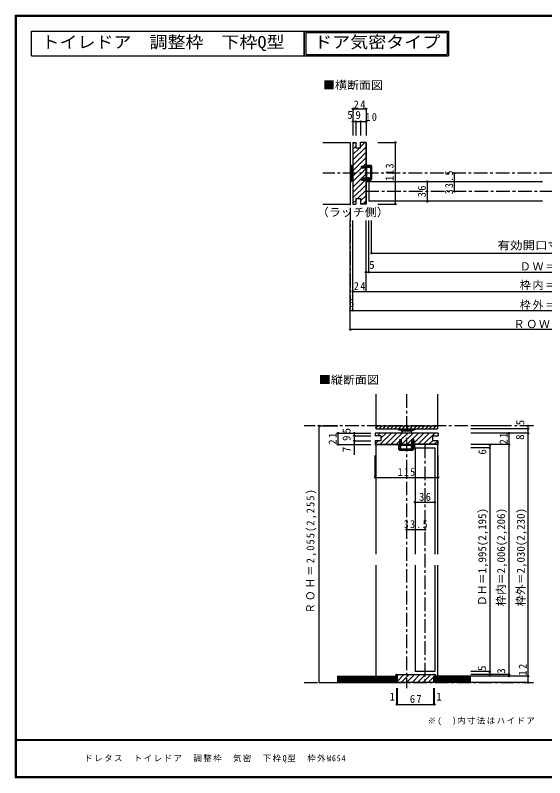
# Model space of a CAD drawing. Units: millimetres at full size, sheet at 1:5. Extents: x -973 to 977, y -718 to 696.
# Drawn here: x -973 to -3, y -701 to 696 of the extents above; entities that cross this region are included whole.
import ezdxf
from ezdxf.enums import TextEntityAlignment as Align

# ---------------------------------------------------------------- set-up
doc = ezdxf.new("R2010")
doc.units = ezdxf.units.MM
doc.header["$LTSCALE"] = 5
doc.header["$PDMODE"] = 32
doc.header["$PDSIZE"] = 2.5
doc.linetypes.add('CHAIN1', pattern=[8, 5, -1, 1, -1])
doc.linetypes.add('DASHED1', pattern=[1.8, 1.2, -0.6])
for name, color, linetype in [('0-0_補助線', 4, 'Continuous'), ('0-1_通り芯', 4, 'CHAIN1'), ('0-3_仕上げ', 7, 'Continuous'), ('0-4_枠', 3, 'Continuous'), ('0-6_扉', 6, 'Continuous'), ('0-7_金物', 7, 'Continuous'), ('0-8_戸当', 7, 'Continuous'), ('0-A_文字', 3, 'Continuous'), ('0-B_寸法', 7, 'Continuous'), ('0-C_ハッチ', 4, 'Continuous'), ('F-1_枠', 6, 'Continuous'), ('F-A_文字', 7, 'Continuous')]:
    doc.layers.add(name, color=color, linetype=linetype)
doc.styles.add('ＭＳ ゴシック', font='')
doc.styles.get('ＭＳ ゴシック').set_extended_font_data('MS Gothic')

msp = doc.modelspace()

# ---------------------------------------------------------------- linework, layer by layer
at = {"layer": '0-0_補助線'}
for p, q in [((-381.704, -69.5), (-381.704, -90.5)), ((-351.704, -83.5), (-351.704, -109.271)), ((-313.293, -150.773), (-313.293, -110.324)), ((-198.293, -150.773), (-198.293, -110.324)), ((-313.293, -150.773), (-198.293, -150.773))]:
    msp.add_line(p, q, dxfattribs=at)
at = {"layer": '0-0_補助線', "color": 7}
for p in [(-381.704, -69.5), (-351.704, -83.5), (-381.704, -90.5), (-351.704, -90.5), (-313.293, -150.773), (-198.293, -150.773)]:
    msp.add_point(p, dxfattribs=at)
at = {"layer": '0-1_通り芯'}
for p, q in [((-359.2, 463), (-359.2, 155)), ((412.506, 406.5), (-409.2, 406.5)), ((333.506, 373), (-330.2, 373)), ((-255.793, 1.5), (-255.793, -536.5)), ((-23.347, -56.5), (-443.923, -56.5)), ((-222.293, -90.5), (-222.293, -526.5)), ((-443.923, -526.5), (-23.347, -526.5))]:
    msp.add_line(p, q, dxfattribs=at)
at = {"layer": '0-3_仕上げ'}
for p, q in [((-409.2, 463), (-359.2, 463)), ((-359.2, 463), (-359.2, 350)), ((-409.2, 350), (-359.2, 350)), ((-312.293, 1.5), (-312.293, -61.5)), ((-199.293, 1.5), (-199.293, -61.5)), ((-312.293, -56.5), (-199.293, -56.5)), ((-312.293, -61.5), (-199.293, -61.5)), ((-382.963, -516), (-273.793, -516)), ((-138.347, -516), (-204.793, -516)), ((-382.963, -517.5), (-273.793, -517.5)), ((-382.963, -519), (-273.793, -519)), ((-382.963, -520.5), (-273.793, -520.5)), ((-382.963, -522), (-273.793, -522)), ((-382.963, -523.5), (-273.793, -523.5)), ((-382.963, -525), (-273.793, -525)), ((-138.347, -517.5), (-204.793, -517.5)), ((-138.347, -519), (-204.793, -519)), ((-138.347, -520.5), (-204.793, -520.5)), ((-138.347, -522), (-204.793, -522)), ((-138.347, -523.5), (-204.793, -523.5)), ((-138.347, -525), (-204.793, -525))]:
    msp.add_line(p, q, dxfattribs=at)
at = {"layer": '0-3_仕上げ', "color": 2}
for p, q in [((-382.963, -514.5), (-273.793, -514.5)), ((-273.793, -514.5), (-273.793, -526.5)), ((-204.793, -514.5), (-204.793, -526.5)), ((-138.347, -514.5), (-204.793, -514.5)), ((-382.963, -526.5), (-273.793, -526.5)), ((-138.347, -526.5), (-204.793, -526.5))]:
    msp.add_line(p, q, dxfattribs=at)
at = {"layer": '0-4_枠'}
for p, q in [((-354.2, 463), (-349.2, 463)), ((-354.2, 463), (-354.2, 350)), ((-349.2, 463), (-349.2, 453)), ((-340.2, 453), (-340.2, 463)), ((-330.2, 463), (-340.2, 463)), ((-330.7, 462.5), (-340.2, 462.5)), ((-330.7, 462.5), (-330.7, 419.479)), ((-330.2, 463), (-330.2, 419.479)), ((-349.2, 453), (-340.2, 453)), ((-338.7, 419.479), (-330.2, 419.479)), ((-338.7, 415.779), (-338.7, 419.479)), ((-330.2, 415.779), (-338.7, 415.779)), ((-330.2, 397.179), (-330.2, 415.779)), ((-330.2, 397.179), (-338.7, 397.179)), ((-338.7, 393.479), (-338.7, 397.179)), ((-338.7, 393.479), (-330.2, 393.479)), ((-330.7, 393.479), (-330.7, 350.5)), ((-330.2, 393.479), (-330.2, 350)), ((-354.2, 350), (-349.2, 350)), ((-349.2, 360), (-349.2, 350)), ((-349.2, 360), (-340.2, 360)), ((-340.2, 360), (-340.2, 350)), ((-330.7, 350.5), (-340.2, 350.5)), ((-330.2, 350), (-340.2, 350)), ((-313.293, -69.5), (-313.293, -74.5)), ((-198.293, -69.5), (-313.293, -69.5)), ((-198.293, -69.5), (-198.293, -74.5)), ((-303.293, -74.5), (-313.293, -74.5)), ((-303.293, -83.5), (-313.293, -83.5)), ((-313.293, -83.5), (-313.293, -90.5)), ((-303.293, -74.5), (-303.293, -83.5)), ((-242.772, -82), (-246.472, -82)), ((-246.472, -90.5), (-246.472, -82)), ((-242.772, -82), (-242.772, -90.5)), ((-208.293, -74.5), (-208.293, -83.5)), ((-208.293, -74.5), (-198.293, -74.5)), ((-198.293, -83.5), (-208.293, -83.5)), ((-198.793, -90), (-198.793, -83.5)), ((-198.293, -90.5), (-198.293, -83.5)), ((-313.293, -90.5), (-268.772, -90.5)), ((-246.472, -90.5), (-265.072, -90.5)), ((-198.793, -90), (-242.772, -90)), ((-198.293, -90.5), (-242.772, -90.5)), ((-272.793, -514.5), (-276.793, -514.5)), ((-273.793, -511.5), (-204.793, -511.5)), ((-273.793, -512), (-204.793, -512)), ((-272.793, -526.5), (-272.793, -514.5)), ((-205.793, -526.5), (-272.793, -526.5))]:
    msp.add_line(p, q, dxfattribs=at)
at = {"layer": '0-4_枠', "color": 4}
for p, q in [((-312.293, -90.5), (-312.293, -291.5)), ((-199.293, -90.5), (-199.293, -291.5)), ((-312.293, -311.5), (-312.293, -514.5)), ((-199.293, -311.5), (-199.293, -514.5))]:
    msp.add_line(p, q, dxfattribs=at)
at = {"layer": '0-4_枠'}
for points in [[(-312.793, -83.5), (-312.793, -90), (-268.772, -90)], [(-265.072, -90.5), (-265.072, -82), (-268.772, -82), (-268.772, -90.5)], [(-205.793, -526.5), (-205.793, -514.5), (-201.793, -514.5)]]:
    msp.add_lwpolyline(points, dxfattribs=at)
for centre, radius, start, end in [((-273.793, -514.5), 3, 90, 180), ((-273.793, -514.5), 2.5, 90, 180), ((-204.793, -514.5), 3, 0, 90), ((-204.793, -514.5), 2.5, 0, 90)]:
    msp.add_arc(centre, radius, start, end, dxfattribs=at)
at = {"layer": '0-6_扉'}
for p, q in [((-6.847, 391), (-325.2, 391)), ((-325.2, 391), (-325.2, 355)), ((-6.847, 355), (-325.2, 355)), ((-240.293, -96.5), (-240.293, -291.5)), ((-240.293, -96.5), (-204.293, -96.5)), ((-204.293, -96.5), (-204.293, -291.5)), ((-240.293, -311.5), (-240.293, -506.5)), ((-204.293, -311.5), (-204.293, -506.5)), ((-204.293, -506.5), (-240.293, -506.5))]:
    msp.add_line(p, q, dxfattribs=at)
at = {"layer": '0-7_金物'}
for p, q in [((-359.2, 421.5), (-359.2, 391.5)), ((-359.2, 421.5), (-356.7, 421.5)), ((-356.7, 421.5), (-356.7, 391.5)), ((-356.7, 416.5), (-354.7, 416.5)), ((-354.7, 416.5), (-354.7, 396.5)), ((-354.7, 415.5), (-354.2, 415.5)), ((-359.2, 391.5), (-356.7, 391.5)), ((-356.7, 396.5), (-354.7, 396.5)), ((-354.7, 397.5), (-354.2, 397.5)), ((-270.793, -61.5), (-270.793, -63.5)), ((-270.793, -61.5), (-240.793, -61.5)), ((-270.793, -63.5), (-240.793, -63.5)), ((-265.793, -63.5), (-265.793, -65.5)), ((-265.793, -65.5), (-245.793, -65.5)), ((-264.793, -65.5), (-264.793, -69.5)), ((-246.793, -69.5), (-246.793, -65.5)), ((-245.793, -63.5), (-245.793, -65.5)), ((-240.793, -61.5), (-240.793, -63.5))]:
    msp.add_line(p, q, dxfattribs=at)
at = {"layer": '0-8_戸当'}
for p, q in [((-337.7, 417.579), (-334.7, 419.479)), ((-334.7, 418.329), (-334.7, 419.479)), ((-330.098, 420.104), (-328.198, 418.654)), ((-321.2, 420.629), (-329.9, 420.629)), ((-327.7, 418.879), (-327.7, 419.129)), ((-325, 419.129), (-327.7, 419.129)), ((-327.314, 419.116), (-325.596, 418.643)), ((-325, 417.129), (-325, 419.129)), ((-323.8, 419.129), (-323.8, 417.129)), ((-321.7, 419.129), (-323.8, 419.129)), ((-321.7, 396.129), (-321.7, 419.129)), ((-320.2, 419.629), (-320.2, 395.129)), ((-334.7, 416.079), (-337.7, 417.579)), ((-330.2, 418.329), (-334.7, 418.329)), ((-334.7, 416.829), (-330.2, 416.829)), ((-334.7, 416.079), (-334.7, 416.829)), ((-330.2, 418.579), (-327.7, 418.579)), ((-330.2, 418.329), (-330.2, 418.579)), ((-330.2, 396.129), (-330.2, 416.829)), ((-328.7, 398.629), (-328.7, 416.879)), ((-328.2, 417.379), (-327.7, 417.379)), ((-327.7, 418.829), (-327.7, 418.579)), ((-326.866, 417.828), (-326.005, 417.515)), ((-323.8, 417.129), (-325, 417.129)), ((-334.7, 394.629), (-334.7, 393.479)), ((-329.5, 394.629), (-334.7, 394.629)), ((-329.5, 393.129), (-329.5, 394.629)), ((-328.8, 393.129), (-328.8, 395.629)), ((-328.2, 398.129), (-326.24, 398.129)), ((-327.7, 395.329), (-326.497, 396.581)), ((-327.7, 394.629), (-327.7, 395.329)), ((-320.7, 394.629), (-327.7, 394.629)), ((-327.209, 392.145), (-322.261, 394.629)), ((-326.895, 391.519), (-320.7, 394.629)), ((-325.7, 396.179), (-325.7, 396.129)), ((-321.7, 396.129), (-325.7, 396.129)), ((-325.231, 397.579), (-322.609, 398.397)), ((-324.683, 396.284), (-322.192, 397.061)), ((-246.172, -86), (-244.672, -83)), ((-244.672, -83), (-242.772, -86)), ((-269.922, -99.5), (-269.922, -90.8)), ((-269.397, -90.602), (-267.947, -92.502)), ((-267.622, -86), (-268.772, -86)), ((-268.172, -93), (-268.422, -93)), ((-268.409, -93.387), (-267.936, -95.105)), ((-268.122, -93), (-267.872, -93)), ((-267.622, -90.5), (-267.622, -86)), ((-267.12, -93.834), (-266.808, -94.695)), ((-266.672, -92.5), (-266.672, -93)), ((-247.922, -92), (-266.172, -92)), ((-245.422, -90.5), (-266.122, -90.5)), ((-246.872, -95.469), (-247.69, -98.092)), ((-247.422, -92.5), (-247.422, -94.46)), ((-245.576, -96.017), (-246.354, -98.509)), ((-246.172, -86), (-245.422, -86)), ((-246.022, -92), (-246.022, -94.337)), ((-244.922, -92), (-246.022, -92)), ((-244.622, -93), (-245.874, -94.203)), ((-245.472, -95), (-245.422, -95)), ((-245.422, -86), (-245.422, -90.5)), ((-245.422, -99), (-245.422, -95)), ((-244.922, -91.2), (-244.922, -92)), ((-243.922, -91.2), (-244.922, -91.2)), ((-242.422, -91.9), (-244.922, -91.9)), ((-243.922, -93), (-244.622, -93)), ((-243.922, -91.2), (-243.922, -86)), ((-243.922, -86), (-242.772, -86)), ((-242.422, -91.2), (-243.922, -91.2)), ((-243.922, -100), (-243.922, -93)), ((-241.438, -93.491), (-243.922, -98.44)), ((-240.812, -93.805), (-243.922, -100)), ((-268.922, -100.5), (-244.422, -100.5)), ((-245.422, -99), (-268.422, -99))]:
    msp.add_line(p, q, dxfattribs=at)
for points in [[(-334.7, 396.879), (-337.7, 395.379), (-334.7, 393.479)], [(-334.7, 396.879), (-334.7, 396.129), (-330.2, 396.129)], [(-329.5, 394.629), (-329.5, 395.629), (-328.7, 395.629), (-328.7, 396.729), (-326.363, 396.729)], [(-265.372, -86), (-266.872, -83), (-268.772, -86)], [(-268.422, -99), (-268.422, -96.9), (-266.422, -96.9), (-266.422, -95.7), (-268.422, -95.7), (-268.422, -93)], [(-267.622, -90.5), (-267.872, -90.5), (-267.872, -93)], [(-265.372, -86), (-266.122, -86), (-266.122, -90.5)]]:
    msp.add_lwpolyline(points, dxfattribs=at)
for centre, radius, start, end in [((-329.9, 420.329), 0.3, 90, 228.65222), ((-327.4, 418.829), 0.3, 73.20997, 180), ((-321.2, 419.629), 1, 0, 90), ((-328.2, 416.879), 0.5, 90, 180), ((-328, 418.879), 0.3, 228.65222, 360), ((-327.7, 418.379), 1, 270, 326.52262), ((-325.8, 418.079), 0.6, 246.66235, 0), ((-325.8, 418.079), 0.6, 0, 73.20997), ((-327.7, 393.129), 1.8, 180, 296.57515), ((-327.7, 393.129), 1.1, 180, 296.57515), ((-328.2, 398.629), 0.5, 180, 270), ((-326.2, 396.179), 0.5, 0, 126.38479), ((-326.363, 395.929), 0.8, 48.59038, 90), ((-326.24, 396.929), 1.2, 32.78874, 90), ((-325.04, 397.429), 1.2, 228.59038, 287.32983), ((-322.4, 397.729), 0.7, 287.32983, 107.32983), ((-320.7, 395.129), 0.5, 270, 0), ((-269.622, -90.8), 0.3, 41.34778, 180), ((-268.122, -93.3), 0.3, 90, 196.79003), ((-268.172, -92.7), 0.3, 270, 41.34778), ((-267.372, -94.9), 0.6, 196.79003, 270), ((-267.372, -94.9), 0.6, 270, 23.33765), ((-267.672, -93), 1, 303.47738, 0), ((-266.172, -92.5), 0.5, 90, 180), ((-247.922, -92.5), 0.5, 0, 90), ((-246.222, -94.46), 1.2, 180, 237.21126), ((-245.222, -94.337), 0.8, 180, 221.40962), ((-245.472, -94.5), 0.5, 143.61521, 270), ((-246.722, -95.66), 1.2, 342.67017, 41.40962), ((-242.422, -93), 1.8, 333.42485, 90), ((-242.422, -93), 1.1, 333.42485, 90), ((-268.922, -99.5), 1, 180, 270), ((-247.022, -98.3), 0.7, 162.67017, 342.67017), ((-244.422, -100), 0.5, 270, 0)]:
    msp.add_arc(centre, radius, start, end, dxfattribs=at)
at = {"layer": '0-A_文字'}
for p, q in [((-443.396, 621.667), (-443.396, 666.667)), ((-443.396, 666.667), (-443.396, 621.667)), ((-440.896, 664.167), (-181.292, 664.167)), ((-440.896, 664.167), (-440.896, 624.167)), ((-181.292, 664.167), (-181.292, 624.167)), ((-943.333, 621.667), (-443.396, 621.667)), ((-443.396, 621.667), (-178.792, 621.667)), ((-440.896, 624.167), (-181.292, 624.167))]:
    msp.add_line(p, q, dxfattribs=at)
for points in [[(-943.333, 621.667), (-943.333, 666.667), (-443.396, 666.667)], [(-443.396, 666.667), (-443.396, 621.667), (-443.396, 666.667)], [(-443.396, 666.667), (-178.792, 666.667), (-178.792, 621.667)]]:
    msp.add_lwpolyline(points, dxfattribs=at)
at = {"layer": '0-B_寸法', "color": 4}
for p, q in [((-354.2, 524.503), (-354.2, 475.461)), ((-354.2, 500.979), (-330.2, 500.979)), ((-349.2, 500.979), (-349.2, 475.461)), ((-340.2, 500.979), (-340.2, 475.461)), ((-308.34, 463), (-276.43, 463)), ((-276.43, 350), (-276.43, 463)), ((-168.079, 373), (-168.079, 406.5)), ((-218.079, 391), (-218.079, 355)), ((-308.34, 350), (-276.43, 350)), ((-359.2, 120), (-359.2, 320)), ((-354.2, 155), (-354.2, 320)), ((-330.2, 190), (-330.2, 320)), ((-325.2, 225), (-325.2, 320)), ((-320.2, 260), (-320.2, 320)), ((-320.2, 260), (273.512, 260)), ((-330.2, 225), (333.506, 225)), ((-354.2, 190), (357.506, 190)), ((-359.2, 155), (362.506, 155)), ((362.506, 120), (-359.2, 120)), ((-33.347, -55.5), (-33.347, -526.5)), ((-416.704, -56.5), (-381.704, -56.5)), ((-416.704, -56.5), (-416.704, -526.5)), ((-381.704, -69.5), (-321.704, -69.5)), ((-351.704, -69.5), (-351.704, -83.5)), ((-68.347, -56.5), (-138.347, -56.5)), ((-33.347, -61.5), (-138.347, -61.5)), ((-33.347, -69.5), (-138.347, -69.5)), ((-68.347, -69.5), (-68.347, -514.5)), ((-351.704, -74.5), (-321.704, -74.5)), ((-351.704, -83.5), (-321.704, -83.5)), ((-381.704, -90.5), (-321.704, -90.5)), ((-68.347, -90.5), (-138.347, -90.5)), ((-103.347, -96.5), (-138.347, -96.5)), ((-103.347, -90.5), (-103.347, -511.5)), ((-240.293, -196.311), (-204.293, -196.311)), ((-255.793, -246.311), (-222.293, -246.311)), ((-103.347, -506.5), (-138.347, -506.5)), ((-68.347, -511.5), (-138.347, -511.5)), ((-33.347, -514.5), (-138.347, -514.5)), ((-416.704, -526.5), (-381.704, -526.5)), ((-33.347, -526.5), (-138.347, -526.5)), ((-273.793, -566.5), (-273.793, -536.5)), ((-272.793, -566.5), (-272.793, -536.5)), ((-205.793, -566.5), (-205.793, -536.5)), ((-204.793, -566.5), (-204.793, -536.5)), ((-273.793, -566.5), (-272.793, -566.5)), ((-272.793, -566.5), (-205.793, -566.5)), ((-205.793, -566.5), (-204.793, -566.5))]:
    msp.add_line(p, q, dxfattribs=at)
msp.add_lwpolyline([(-354.2, 524.503), (-330.2, 524.503), (-330.2, 475.461)], dxfattribs=at)
at = {"layer": '0-B_寸法'}
for p in [(-354.2, 524.503), (-330.2, 524.503), (-354.2, 500.979), (-349.2, 500.979), (-340.2, 500.979), (-330.2, 500.979), (-276.43, 463), (-168.079, 406.5), (-218.079, 391), (-168.079, 373), (-276.43, 350), (-218.079, 355), (-320.2, 260), (-330.2, 225), (-325.2, 225), (-354.2, 190), (-330.2, 190), (-359.2, 155), (-354.2, 155), (-359.2, 120), (-416.704, -56.5), (-33.347, -56.5), (-381.704, -69.5), (-351.704, -69.5), (-68.347, -69.5), (-33.347, -61.5), (-33.347, -69.5), (-351.704, -74.5), (-351.704, -83.5), (-381.704, -90.5), (-351.704, -90.5), (-103.347, -90.5), (-103.347, -96.5), (-68.347, -90.5), (-240.293, -196.311), (-204.293, -196.311), (-255.793, -246.311), (-222.293, -246.311), (-103.347, -506.5), (-103.347, -511.5), (-68.347, -511.5), (-68.347, -514.5), (-33.347, -514.5), (-33.347, -526.5), (-273.793, -566.5), (-272.793, -566.5), (-205.793, -566.5), (-204.793, -566.5)]:
    msp.add_point(p, dxfattribs=at)
at = {"layer": '0-C_ハッチ'}
for p, q in [((-354.2, 460.398), (-351.598, 463)), ((-340.2, 454.599), (-332.299, 462.5)), ((-354.2, 450.498), (-349.2, 455.498)), ((-354.2, 430.699), (-330.7, 454.199)), ((-354.2, 440.599), (-341.799, 453)), ((-354.2, 420.8), (-330.7, 444.3)), ((-354.2, 410.9), (-330.7, 434.4)), ((-335.722, 419.479), (-330.7, 424.501)), ((-354.2, 401.001), (-338.7, 416.501)), ((-354.2, 391.101), (-330.2, 415.101)), ((-338.223, 397.179), (-330.2, 405.202)), ((-354.2, 381.202), (-338.7, 396.702)), ((-354.2, 371.302), (-332.023, 393.479)), ((-354.2, 361.403), (-330.7, 384.903)), ((-345.704, 360), (-330.7, 375.003)), ((-340.2, 355.604), (-330.7, 365.104)), ((-354.2, 351.503), (-349.2, 356.503)), ((-335.405, 350.5), (-330.7, 355.204)), ((-309.379, -74.5), (-304.379, -69.5)), ((-304.08, -90), (-283.58, -69.5)), ((-302.293, -78.313), (-293.479, -69.5)), ((-294.18, -90), (-273.68, -69.5)), ((-284.281, -90), (-263.781, -69.5)), ((-266.381, -82), (-253.881, -69.5)), ((-264.482, -90), (-243.982, -69.5)), ((-254.582, -90), (-234.082, -69.5)), ((-242.772, -88.089), (-224.183, -69.5)), ((-234.783, -90), (-214.283, -69.5)), ((-224.884, -90), (-204.384, -69.5)), ((-312.793, -88.814), (-307.479, -83.5)), ((-214.984, -90), (-208.484, -83.5)), ((-205.085, -90), (-198.793, -83.708)), ((-274.381, -90), (-268.772, -84.391)), ((-273.528, -514.5), (-271.028, -512)), ((-272.793, -523.664), (-261.128, -512)), ((-265.729, -526.5), (-251.229, -512)), ((-255.83, -526.5), (-241.329, -512)), ((-245.93, -526.5), (-231.43, -512)), ((-236.031, -526.5), (-221.53, -512)), ((-226.131, -526.5), (-211.631, -512)), ((-216.232, -526.5), (-205.793, -516.061))]:
    msp.add_line(p, q, dxfattribs=at)
at = {"layer": '0-C_ハッチ', "linetype": 'DASHED1'}
for p, q in [((-312.293, -60.394), (-308.398, -56.5)), ((-306.327, -61.5), (-301.327, -56.5)), ((-299.256, -61.5), (-294.256, -56.5)), ((-292.185, -61.5), (-287.185, -56.5)), ((-285.114, -61.5), (-280.114, -56.5)), ((-278.043, -61.5), (-273.043, -56.5)), ((-270.972, -61.5), (-265.972, -56.5)), ((-263.901, -61.5), (-258.901, -56.5)), ((-256.83, -61.5), (-251.83, -56.5)), ((-249.759, -61.5), (-244.759, -56.5)), ((-242.688, -61.5), (-237.688, -56.5)), ((-235.616, -61.5), (-230.616, -56.5)), ((-228.545, -61.5), (-223.545, -56.5)), ((-221.474, -61.5), (-216.474, -56.5)), ((-214.403, -61.5), (-209.403, -56.5)), ((-207.332, -61.5), (-202.332, -56.5)), ((-200.261, -61.5), (-199.293, -60.532))]:
    msp.add_line(p, q, dxfattribs=at)
at = {"layer": 'F-1_枠'}
for p, q in [((-973.347, 695.833), (-973.347, -700.833)), ((-973.347, 695.833), (976.653, 695.833)), ((-973.347, 695), (976.653, 695)), ((-973.347, 694.167), (976.653, 694.167)), ((-972.514, 695.833), (-972.514, -700.833)), ((-971.68, 695.833), (-971.68, -700.833)), ((976.653, -631.667), (-973.347, -631.667)), ((976.653, -632.5), (-973.347, -632.5)), ((976.653, -699.167), (-973.347, -699.167)), ((976.653, -700), (-973.347, -700)), ((976.653, -700.833), (-973.347, -700.833))]:
    msp.add_line(p, q, dxfattribs=at)

# ---------------------------------------------------------------- texts
at = {"layer": '0-0_補助線', "color": 7, "style": 'ＭＳ ゴシック'}
msp.add_text('7', height=14.66, rotation=90, dxfattribs=at).set_placement((-354.204, -104.552), align=Align.BOTTOM_LEFT)
at = {"layer": '0-0_補助線', "color": 7, "insert": (-384.204, -90.625), "char_height": 14.66, "attachment_point": 7, "rotation": 90, "style": 'ＭＳ ゴシック'}
msp.add_mtext('\\T1.27;\\W0.95;21', dxfattribs=at)
at = {"layer": '0-0_補助線', "color": 7, "insert": (-272.043, -148.273), "char_height": 14.66, "attachment_point": 7, "style": 'ＭＳ ゴシック'}
msp.add_mtext('\\T1.27;\\W0.9;115', dxfattribs=at)
at = {"layer": '0-A_文字', "style": 'ＭＳ ゴシック', "width": 1.1}
for s, p in [('トイレドア\u3000調整枠\u3000下枠Q型', (-925.208, 629.167)), ('ドア気密タイプ', (-425.271, 629.167))]:
    msp.add_text(s, height=21.99, dxfattribs=at).set_placement(p, align=Align.BOTTOM_LEFT)
at = {"layer": '0-A_文字', "color": 7, "style": 'ＭＳ ゴシック', "width": 1.1}
for s, p in [('■横断面図', (-409.2, 555.99)), ('（ラッチ側）', (-420.45, 323.195)), ('■縦断面図', (-416.704, 16.256))]:
    msp.add_text(s, height=14.66, dxfattribs=at).set_placement(p, align=Align.BOTTOM_LEFT)
at = {"layer": '0-A_文字', "color": 7, "insert": (-217.408, -604.63), "char_height": 11, "attachment_point": 7, "style": 'ＭＳ ゴシック'}
msp.add_mtext('\\T1.18;※(\u3000)内寸法はハイドア', dxfattribs=at)
at = {"layer": '0-B_寸法', "style": 'ＭＳ ゴシック'}
for s, p in [('5', (-364.597, 501.707)), ('9', (-349.7, 501.38)), ('5', (-324.45, 227)), ('5', (-361.7, 157.5)), ('1', (-287.293, -564)), ('1', (-201.293, -564))]:
    msp.add_text(s, height=14.66, dxfattribs=at).set_placement(p, align=Align.BOTTOM_LEFT)
at = {"layer": '0-B_寸法', "style": 'ＭＳ ゴシック', "width": 1.15}
msp.add_text('有効開口寸法＝536', height=14.66, dxfattribs=at).set_placement((-89.347, 262.5), align=Align.BOTTOM_LEFT)
at = {"layer": '0-B_寸法', "style": 'ＭＳ ゴシック'}
for s, p in [('5', (-35.847, -55.23)), ('5', (-354.204, -70.204)), ('9', (-354.204, -84)), ('8', (-36.281, -81.923)), ('6', (-105.386, -108.962)), ('ＤＨ＝1,995(2,195)', (-105.527, -386.5)), ('枠内＝2,006(2,206)', (-70.847, -386.5)), ('枠外＝2,030(2,230)', (-34.833, -386.5)), ('5', (-105.847, -505.25)), ('3', (-70.847, -510.25))]:
    msp.add_text(s, height=14.66, rotation=90, dxfattribs=at).set_placement(p, align=Align.BOTTOM_LEFT)
at = {"layer": '0-B_寸法', "char_height": 14.66, "attachment_point": 7, "style": 'ＭＳ ゴシック'}
for s, insert in [('\\T1.27;\\W0.95;24', (-352.969, 525.084)), ('\\T1.27;\\W0.95;10', (-331.721, 502.035)), ('\\T1.17;ＤＷ＝599', (-48.347, 228.153)), ('\\T1.17;枠内＝606', (-48.347, 192.5)), ('\\T1.27;\\W0.95;24', (-352.825, 192.5)), ('\\T1.17;枠外＝654', (-48.347, 156.306)), ('\\T1.16;ＲＯＷ＝664', (-59.597, 122.5)), ('\\T1.27;\\W0.95;36', (-232.918, -193.811)), ('\\T1.28;\\W0.9;33.5', (-260.918, -243.811)), ('\\T1.27;\\W0.95;67', (-249.918, -564))]:
    msp.add_mtext(s, dxfattribs=dict(at, insert=insert))
at = {"layer": '0-B_寸法', "char_height": 14.66, "attachment_point": 7, "rotation": 90, "style": 'ＭＳ ゴシック'}
for s, insert in [('\\T1.27;\\W0.9;113', (-279.508, 392.523)), ('\\T1.28;\\W0.9;33.5', (-170.579, 367.875)), ('\\T1.27;\\W0.95;36', (-220.579, 362.375)), ('\\T1.27;\\W0.95;21', (-70.847, -90.3)), ('\\T1.21;\\W0.95;ＲＯＨ＝2,055(2,255)', (-421.009, -399.898)), ('\\T1.27;\\W0.95;12', (-35.847, -513.615))]:
    msp.add_mtext(s, dxfattribs=dict(at, insert=insert))
at = {"layer": 'F-A_文字', "insert": (-846.68, -673.333), "char_height": 11, "attachment_point": 7, "style": 'ＭＳ ゴシック'}
msp.add_mtext('\\T1.18;ドレタス\u3000トイレドア\u3000調整枠\u3000気密\u3000下枠Q型\u3000枠外W654', dxfattribs=at)

doc.saveas('drawing.dxf')
